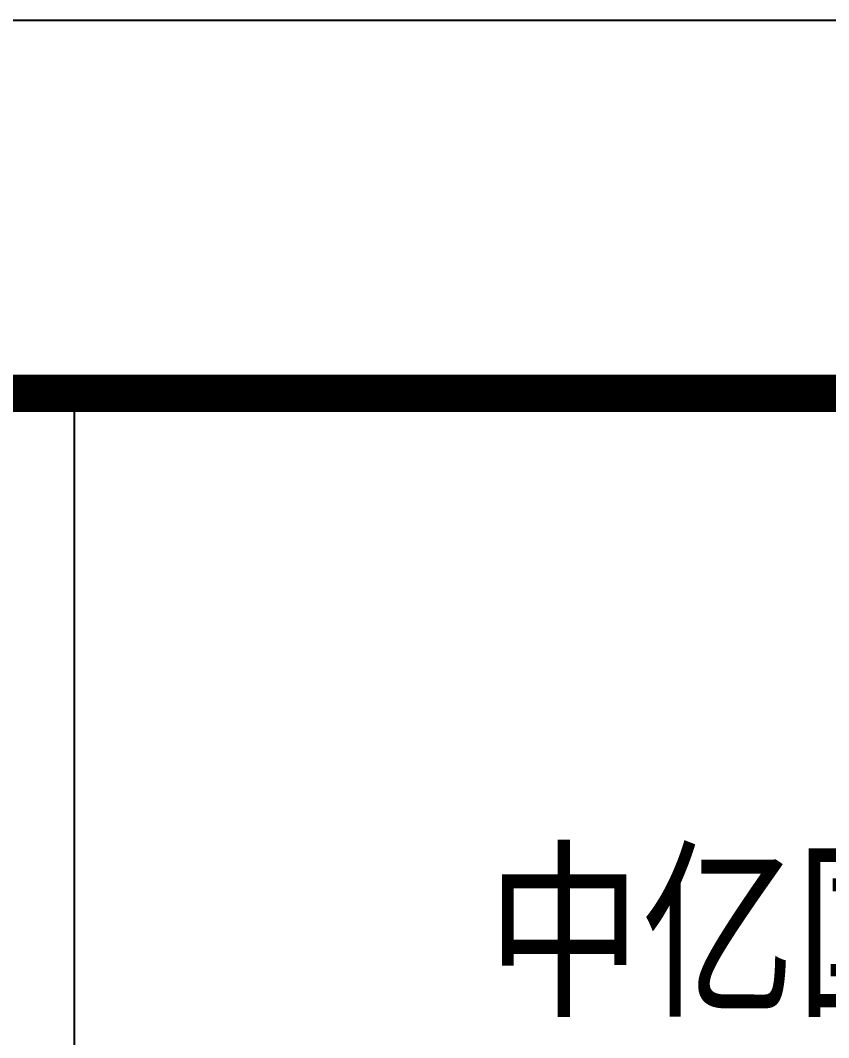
# Model space of a CAD drawing. Extents: x -695846 to 822170, y -413475 to 397179.
# Drawn here: x -342869 to -340701, y 77588 to 80315 of the extents above; entities that cross this region are included whole.
import ezdxf

# ---------------------------------------------------------------- set-up
doc = ezdxf.new("R2010")
doc.units = 0
doc.header["$LTSCALE"] = 1000
doc.header["$MEASUREMENT"] = 0
doc.layers.add('T-图框-175', color=175, linetype='Continuous')
doc.layers.add('TK', color=4, linetype='Continuous')
doc.styles.add('-宋体', font='', dxfattribs={"width": 0.8})
doc.styles.get('-宋体').set_extended_font_data('NSimSun')

# ---------------------------------------------------------------- blocks, each defined once
blk = doc.blocks.new('中亿国际')
at = {"layer": 'TK', "style": '-宋体', "width": 0.8}
blk.add_text('中亿国际设计集团有限公司', height=378.827, dxfattribs=at).set_placement((2527839.9, -168709.6))
blk = doc.blocks.new('3er1t35wer1t')
blk.add_line((320885.4, 303477.1), (313385.4, 303477.1))
at = {"layer": 'TK', "color": 7}
blk.add_lwpolyline([(313385.4, 263477.1), (313385.4, 303477.1), (320885.4, 303477.1), (320885.4, 263477.1)], close=True, dxfattribs=at)
at = {"lineweight": 20}
blk.add_blockref('中亿国际', (-2213347.2, 470556.4), dxfattribs=at)

msp = doc.modelspace()

# ---------------------------------------------------------------- linework, layer by layer
at = {"layer": 'T-图框-175'}
msp.add_lwpolyline([(-393629, 38314.7), (-334229, 38314.7), (-334229, 80314.7), (-393629, 80314.7)], close=True, dxfattribs=at)
at = {"layer": 'T-图框-175', "const_width": 100}
msp.add_lwpolyline([(-391129, 39314.7), (-335229, 39314.7), (-335229, 79314.7), (-391129, 79314.7)], close=True, dxfattribs=at)

# ---------------------------------------------------------------- block references
msp.add_blockref('3er1t35wer1t', (-656109.4, -224162.4))

doc.saveas('drawing.dxf')
